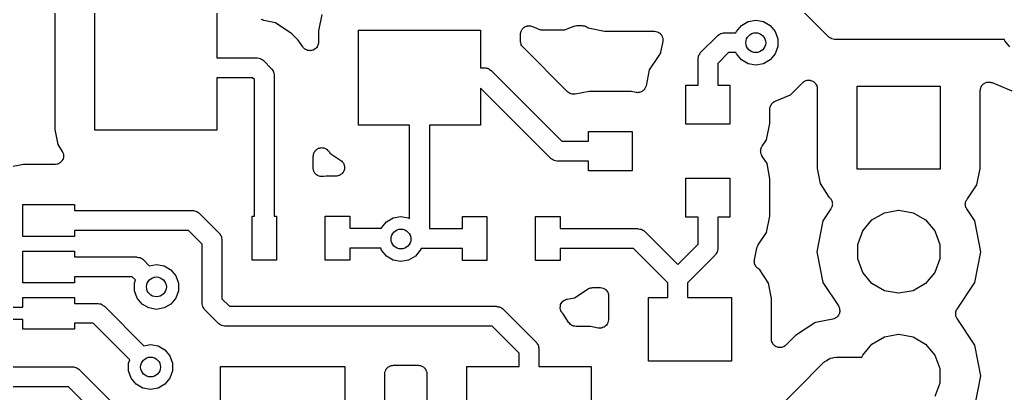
# Model space of a CAD drawing. Extents: x 91.8 to 190.7, y -114.3 to -59.5.
# Drawn here: x 107.16 to 127.39, y -82.39 to -74.74 of the extents above; entities that cross this region are included whole.
import ezdxf

# ---------------------------------------------------------------- set-up
doc = ezdxf.new("R2010")
doc.units = 0
doc.header["$MEASUREMENT"] = 0
doc.layers.add('BLACK', color=7, linetype='CONTINUOUS')

msp = doc.modelspace()

# ---------------------------------------------------------------- linework, layer by layer
at = {"layer": 'Black'}
for p, q in [((108.7, -77), (108.7, -74.45)), ((111.2, -74.45), (111.2, -75.5218)), ((123.726, -75.0837), (123.096, -74.4537)), ((107.881, -74.4676), (107.881, -76.9836)), ((113.349, -74.6327), (113.281, -74.9676)), ((112.134, -74.7438), (112.107, -74.734)), ((112.16, -74.7542), (112.134, -74.7438)), ((112.398, -74.8013), (112.16, -74.7542)), ((112.737, -75.0279), (112.398, -74.8013)), ((118.546, -74.8641), (118.572, -74.8584)), ((118.572, -74.8584), (118.576, -74.8589)), ((118.576, -74.8589), (118.58, -74.8582)), ((118.58, -74.8582), (118.683, -74.8582)), ((118.683, -74.8582), (118.705, -74.862)), ((118.705, -74.862), (118.727, -74.8637)), ((121.843, -74.9805), (121.945, -74.8584)), ((121.945, -74.8584), (122.083, -74.7787)), ((122.083, -74.7787), (122.24, -74.7511)), ((122.24, -74.7511), (122.397, -74.7787)), ((122.397, -74.7787), (122.535, -74.8584)), ((122.535, -74.8584), (122.637, -74.9805)), ((112.867, -75.1584), (112.737, -75.0279)), ((113.281, -74.9676), (113.281, -75.1991)), ((114.1, -76.9), (114.1, -74.95)), ((114.1, -74.95), (116.6, -74.95)), ((116.6, -74.95), (116.6, -75.7218)), ((117.419, -75.0398), (117.422, -75.0208)), ((117.419, -75.1777), (117.419, -75.0398)), ((117.422, -75.0208), (117.423, -75.0016)), ((117.423, -75.0016), (117.428, -74.991)), ((117.428, -74.991), (117.43, -74.9797)), ((117.43, -74.9797), (117.439, -74.9631)), ((117.439, -74.9631), (117.447, -74.9453)), ((117.447, -74.9453), (117.454, -74.9369)), ((117.454, -74.9369), (117.46, -74.9269)), ((117.46, -74.9269), (117.475, -74.9146)), ((117.475, -74.9146), (117.488, -74.9004)), ((117.488, -74.9004), (117.498, -74.8951)), ((117.498, -74.8951), (117.507, -74.8878)), ((117.507, -74.8878), (117.525, -74.8812)), ((117.525, -74.8812), (117.542, -74.8723)), ((117.542, -74.8723), (117.553, -74.8708)), ((117.553, -74.8708), (117.564, -74.8669)), ((117.564, -74.8669), (117.583, -74.8669)), ((117.583, -74.8669), (117.602, -74.8644)), ((117.602, -74.8644), (117.614, -74.8669)), ((117.614, -74.8669), (117.625, -74.8669)), ((117.625, -74.8669), (117.643, -74.8735)), ((117.643, -74.8735), (117.662, -74.8777)), ((117.662, -74.8777), (117.829, -74.947)), ((117.829, -74.947), (118.329, -74.9474)), ((118.329, -74.9474), (118.513, -74.8715)), ((118.513, -74.8715), (118.516, -74.8707)), ((118.516, -74.8707), (118.52, -74.8688)), ((118.52, -74.8688), (118.546, -74.8641)), ((118.727, -74.8637), (118.735, -74.8673)), ((118.735, -74.8673), (118.743, -74.8688)), ((118.743, -74.8688), (118.762, -74.8798)), ((118.762, -74.8798), (118.782, -74.8888)), ((118.782, -74.8888), (118.808, -74.9063)), ((118.808, -74.9063), (119.143, -74.9741)), ((119.143, -74.9741), (120.161, -74.9741)), ((120.161, -74.9741), (120.163, -74.9744)), ((120.163, -74.9744), (120.165, -74.9742)), ((120.165, -74.9742), (120.193, -74.9797)), ((120.193, -74.9797), (120.221, -74.9847)), ((120.221, -74.9847), (120.223, -74.9857)), ((120.223, -74.9857), (120.225, -74.986)), ((120.225, -74.986), (120.249, -75.0009)), ((120.249, -75.0009), (120.274, -75.0152)), ((120.274, -75.0152), (120.275, -75.0167)), ((120.275, -75.0167), (120.277, -75.0177)), ((120.277, -75.0177), (120.295, -75.0399)), ((120.295, -75.0399), (120.313, -75.0619)), ((120.313, -75.0619), (120.314, -75.0637)), ((120.314, -75.0637), (120.315, -75.0652)), ((121.456, -75.0663), (121.464, -75.0612)), ((121.464, -75.0612), (121.469, -75.0543)), ((121.469, -75.0543), (121.492, -75.0411)), ((121.492, -75.0411), (121.514, -75.0258)), ((121.514, -75.0258), (121.523, -75.0235)), ((121.523, -75.0235), (121.531, -75.0191)), ((121.531, -75.0191), (121.557, -75.0144)), ((121.557, -75.0144), (121.582, -75.0076)), ((121.582, -75.0076), (121.591, -75.0084)), ((121.591, -75.0084), (121.6, -75.0068)), ((121.6, -75.0068), (121.833, -75.0068)), ((121.833, -75.0068), (121.843, -74.9805)), ((122.637, -74.9805), (122.692, -75.1303)), ((112.959, -75.2966), (112.867, -75.1584)), ((113.27, -75.2591), (113.265, -75.2674)), ((113.274, -75.2384), (113.27, -75.2591)), ((113.28, -75.2182), (113.274, -75.2384)), ((113.281, -75.1991), (113.279, -75.2086)), ((113.279, -75.2086), (113.28, -75.2182)), ((117.42, -75.1853), (117.419, -75.1777)), ((117.42, -75.193), (117.42, -75.1853)), ((117.426, -75.2151), (117.42, -75.193)), ((117.43, -75.2377), (117.426, -75.2151)), ((117.434, -75.2444), (117.43, -75.2377)), ((117.436, -75.2518), (117.434, -75.2444)), ((117.449, -75.2706), (117.436, -75.2518)), ((120.333, -75.1838), (120.29, -75.4004)), ((120.315, -75.0652), (120.324, -75.0923)), ((120.324, -75.0923), (120.334, -75.1191)), ((120.334, -75.1801), (120.333, -75.1819)), ((120.333, -75.1819), (120.333, -75.1838)), ((120.334, -75.1191), (120.334, -75.1211)), ((120.334, -75.1211), (120.334, -75.1229)), ((120.334, -75.1229), (120.334, -75.1515)), ((120.334, -75.1515), (120.334, -75.1801)), ((121.116, -75.4063), (121.456, -75.0663)), ((122.692, -75.1303), (122.692, -75.2897)), ((123.734, -75.0888), (123.726, -75.0837)), ((123.739, -75.0957), (123.734, -75.0888)), ((123.762, -75.1089), (123.739, -75.0957)), ((123.784, -75.1242), (123.762, -75.1089)), ((123.793, -75.1265), (123.784, -75.1242)), ((123.801, -75.1309), (123.793, -75.1265)), ((123.827, -75.1356), (123.801, -75.1309)), ((123.852, -75.1424), (123.827, -75.1356)), ((123.861, -75.1416), (123.852, -75.1424)), ((123.87, -75.1432), (123.861, -75.1416)), ((127.333, -75.1432), (123.87, -75.1432)), ((127.343, -75.1695), (127.333, -75.1432)), ((127.445, -75.2916), (127.343, -75.1695)), ((112.966, -75.3035), (112.959, -75.2966)), ((112.971, -75.3119), (112.966, -75.3035)), ((112.987, -75.3254), (112.971, -75.3119)), ((113.002, -75.3406), (112.987, -75.3254)), ((113.01, -75.3449), (113.002, -75.3406)), ((113.018, -75.3511), (113.01, -75.3449)), ((113.037, -75.3583), (113.018, -75.3511)), ((113.056, -75.3676), (113.037, -75.3583)), ((113.066, -75.3686), (113.056, -75.3676)), ((113.075, -75.3719), (113.066, -75.3686)), ((113.096, -75.3719), (113.075, -75.3719)), ((113.117, -75.3742), (113.096, -75.3719)), ((113.126, -75.3719), (113.117, -75.3742)), ((113.136, -75.3719), (113.126, -75.3719)), ((113.156, -75.3647), (113.136, -75.3719)), ((113.176, -75.3597), (113.156, -75.3647)), ((113.184, -75.3544), (113.176, -75.3597)), ((113.193, -75.3511), (113.184, -75.3544)), ((113.209, -75.3375), (113.193, -75.3511)), ((113.227, -75.3258), (113.209, -75.3375)), ((113.232, -75.3181), (113.227, -75.3258)), ((113.24, -75.3119), (113.232, -75.3181)), ((113.25, -75.2937), (113.24, -75.3119)), ((113.263, -75.2767), (113.25, -75.2937)), ((113.265, -75.2674), (113.263, -75.2767)), ((117.46, -75.2905), (117.449, -75.2706)), ((117.466, -75.2955), (117.46, -75.2905)), ((117.471, -75.3018), (117.466, -75.2955)), ((118.385, -76.2161), (117.471, -75.3018)), ((120.261, -75.4661), (120.259, -75.4694)), ((120.263, -75.4631), (120.261, -75.4661)), ((120.268, -75.4572), (120.263, -75.4631)), ((120.276, -75.4372), (120.268, -75.4572)), ((120.285, -75.4182), (120.276, -75.4372)), ((120.286, -75.4107), (120.285, -75.4182)), ((120.287, -75.4105), (120.286, -75.4107)), ((120.29, -75.4004), (120.287, -75.409)), ((120.287, -75.409), (120.287, -75.4093)), ((120.287, -75.4093), (120.287, -75.4105)), ((121.074, -75.4728), (121.076, -75.4641)), ((121.076, -75.4641), (121.091, -75.4424)), ((121.091, -75.4424), (121.104, -75.4194)), ((121.104, -75.4194), (121.111, -75.4136)), ((121.111, -75.4136), (121.116, -75.4063)), ((121.684, -75.4132), (121.463, -75.6342)), ((121.833, -75.4132), (121.684, -75.4132)), ((121.843, -75.4395), (121.833, -75.4132)), ((121.945, -75.5616), (121.843, -75.4395)), ((122.637, -75.4395), (122.535, -75.5616)), ((122.692, -75.2897), (122.637, -75.4395)), ((111.2, -75.5218), (112.015, -75.5218)), ((112.015, -75.5218), (112.024, -75.5234)), ((112.024, -75.5234), (112.033, -75.5226)), ((112.033, -75.5226), (112.058, -75.5294)), ((112.058, -75.5294), (112.084, -75.5341)), ((112.084, -75.5341), (112.092, -75.5385)), ((112.092, -75.5385), (112.101, -75.5408)), ((112.101, -75.5408), (112.123, -75.5561)), ((112.123, -75.5561), (112.146, -75.5693)), ((112.146, -75.5693), (112.151, -75.5762)), ((112.151, -75.5762), (112.159, -75.5813)), ((112.159, -75.5813), (112.314, -75.7363)), ((120.256, -75.4736), (120.059, -75.7627)), ((120.258, -75.4724), (120.256, -75.4736)), ((120.259, -75.4694), (120.258, -75.4724)), ((121.057, -75.55), (121.058, -75.5412)), ((121.057, -76.08), (121.057, -75.55)), ((121.058, -75.5323), (121.064, -75.5067)), ((121.058, -75.5412), (121.058, -75.5323)), ((121.064, -75.5067), (121.069, -75.4805)), ((121.069, -75.4805), (121.074, -75.4728)), ((121.463, -75.6342), (121.463, -76.08)), ((122.083, -75.6413), (121.945, -75.5616)), ((122.24, -75.6689), (122.083, -75.6413)), ((122.397, -75.6413), (122.24, -75.6689)), ((122.535, -75.5616), (122.397, -75.6413)), ((112.314, -75.7363), (112.319, -75.7436)), ((112.319, -75.7436), (112.326, -75.7494)), ((112.326, -75.7494), (112.339, -75.7724)), ((112.339, -75.7724), (112.354, -75.7941)), ((112.354, -75.7941), (112.356, -75.8028)), ((112.356, -75.8028), (112.361, -75.8105)), ((112.361, -75.8105), (112.366, -75.8367)), ((112.366, -75.8367), (112.372, -75.8623)), ((112.372, -75.8623), (112.372, -75.8712)), ((112.372, -75.8712), (112.373, -75.88)), ((116.6, -75.7218), (116.675, -75.7218)), ((116.675, -75.7218), (116.684, -75.7234)), ((116.684, -75.7234), (116.693, -75.7226)), ((116.693, -75.7226), (116.718, -75.7294)), ((116.718, -75.7294), (116.744, -75.7341)), ((116.744, -75.7341), (116.752, -75.7385)), ((116.752, -75.7385), (116.761, -75.7408)), ((116.761, -75.7408), (116.783, -75.7561)), ((116.783, -75.7561), (116.806, -75.7693)), ((116.806, -75.7693), (116.811, -75.7762)), ((116.811, -75.7762), (116.819, -75.7813)), ((116.819, -75.7813), (118.264, -77.2268)), ((120.059, -75.7627), (119.992, -76.0925)), ((111.931, -75.9282), (111.2, -75.9282)), ((111.2, -75.9282), (111.2, -77)), ((111.967, -75.9642), (111.931, -75.9282)), ((111.967, -78.76), (111.967, -75.9642)), ((112.373, -75.88), (112.373, -78.76)), ((122.951, -76.2764), (123.201, -76.0267)), ((123.201, -76.0267), (123.22, -76.0136)), ((123.22, -76.0136), (123.238, -75.9989)), ((123.238, -75.9989), (123.245, -75.9962)), ((123.245, -75.9962), (123.251, -75.9918)), ((123.251, -75.9918), (123.273, -75.9859)), ((123.273, -75.9859), (123.295, -75.978)), ((123.295, -75.978), (123.303, -75.978)), ((123.303, -75.978), (123.31, -75.976)), ((123.31, -75.976), (123.333, -75.978)), ((123.333, -75.978), (123.356, -75.978)), ((123.356, -75.978), (123.363, -75.9807)), ((123.363, -75.9807), (123.371, -75.9814)), ((123.371, -75.9814), (123.392, -75.9911)), ((123.392, -75.9911), (123.413, -75.9989)), ((123.413, -75.9989), (123.419, -76.0039)), ((123.419, -76.0039), (123.426, -76.0072)), ((123.426, -76.0072), (123.442, -76.0234)), ((123.442, -76.0234), (123.46, -76.0381)), ((123.46, -76.0381), (123.464, -76.0448)), ((123.464, -76.0448), (123.469, -76.0503)), ((123.469, -76.0503), (123.479, -76.0711)), ((123.479, -76.0711), (123.49, -76.0909)), ((126.88, -76.0773), (126.895, -76.0649)), ((126.895, -76.0649), (126.908, -76.0508)), ((126.908, -76.0508), (126.918, -76.0455)), ((126.918, -76.0455), (126.927, -76.0381)), ((126.927, -76.0381), (126.945, -76.0315)), ((126.945, -76.0315), (126.962, -76.0227)), ((126.962, -76.0227), (126.973, -76.0212)), ((126.973, -76.0212), (126.984, -76.0173)), ((126.984, -76.0173), (127.003, -76.0173)), ((127.003, -76.0173), (127.022, -76.0148)), ((127.022, -76.0148), (127.034, -76.0173)), ((127.034, -76.0173), (127.045, -76.0173)), ((127.045, -76.0173), (127.063, -76.0238)), ((127.063, -76.0238), (127.082, -76.028)), ((127.082, -76.028), (127.489, -76.197)), ((118.036, -77.5737), (116.6, -76.1374)), ((116.6, -76.1374), (116.6, -76.9)), ((118.404, -76.2298), (118.385, -76.2161)), ((118.423, -76.245), (118.404, -76.2298)), ((118.429, -76.2472), (118.423, -76.245)), ((118.435, -76.2511), (118.429, -76.2472)), ((118.458, -76.2573), (118.435, -76.2511)), ((118.48, -76.2652), (118.458, -76.2573)), ((118.487, -76.2651), (118.48, -76.2652)), ((118.494, -76.2669), (118.487, -76.2651)), ((118.517, -76.2648), (118.494, -76.2669)), ((118.541, -76.2645), (118.517, -76.2648)), ((118.826, -76.2109), (118.541, -76.2645)), ((119.692, -76.2109), (118.826, -76.2109)), ((119.785, -76.2297), (119.692, -76.2109)), ((119.8, -76.23), (119.785, -76.2297)), ((119.815, -76.2331), (119.8, -76.23)), ((119.831, -76.2308), (119.815, -76.2331)), ((119.846, -76.2312), (119.831, -76.2308)), ((119.861, -76.2263), (119.846, -76.2312)), ((119.876, -76.224), (119.861, -76.2263)), ((119.889, -76.2167), (119.876, -76.224)), ((119.904, -76.2118), (119.889, -76.2167)), ((119.916, -76.2022), (119.904, -76.2118)), ((119.929, -76.1949), (119.916, -76.2022)), ((119.939, -76.1834), (119.929, -76.1949)), ((119.951, -76.1738), (119.939, -76.1834)), ((119.959, -76.1607), (119.951, -76.1738)), ((119.97, -76.1492), (119.959, -76.1607)), ((119.975, -76.1349), (119.97, -76.1492)), ((119.983, -76.1218), (119.975, -76.1349)), ((119.986, -76.1068), (119.983, -76.1218)), ((119.992, -76.0925), (119.986, -76.1068)), ((120.81, -76.88), (120.81, -76.08)), ((120.81, -76.08), (121.057, -76.08)), ((121.463, -76.08), (121.71, -76.08)), ((121.71, -76.08), (121.71, -76.88)), ((122.638, -76.406), (122.951, -76.2764)), ((123.49, -76.0909), (123.492, -76.0985)), ((123.492, -76.0985), (123.495, -76.1056)), ((123.495, -76.1056), (123.497, -76.1284)), ((123.497, -76.1284), (123.501, -76.1509)), ((123.501, -76.1509), (123.501, -77.7836)), ((124.32, -77.8), (124.32, -76.1)), ((124.32, -76.1), (126.02, -76.1)), ((126.02, -76.1), (126.02, -77.8)), ((126.839, -76.1901), (126.842, -76.1712)), ((126.839, -77.7824), (126.839, -76.1901)), ((126.842, -76.1712), (126.843, -76.152)), ((126.843, -76.152), (126.848, -76.1414)), ((126.848, -76.1414), (126.85, -76.1301)), ((126.85, -76.1301), (126.859, -76.1134)), ((126.859, -76.1134), (126.867, -76.0957)), ((126.867, -76.0957), (126.874, -76.0872)), ((126.874, -76.0872), (126.88, -76.0773)), ((122.549, -76.487), (122.561, -76.4719)), ((122.561, -76.4719), (122.57, -76.4554)), ((122.57, -76.4554), (122.579, -76.4479)), ((122.579, -76.4479), (122.586, -76.4387)), ((122.586, -76.4387), (122.602, -76.4285)), ((122.602, -76.4285), (122.617, -76.4162)), ((122.617, -76.4162), (122.628, -76.4122)), ((122.628, -76.4122), (122.638, -76.406)), ((122.529, -76.5682), (122.531, -76.5568)), ((122.529, -76.8624), (122.529, -76.5682)), ((122.531, -76.5452), (122.536, -76.527)), ((122.531, -76.5568), (122.531, -76.5452)), ((122.536, -76.527), (122.54, -76.5082)), ((122.54, -76.5082), (122.546, -76.4981)), ((122.546, -76.4981), (122.549, -76.487)), ((121.71, -76.88), (120.81, -76.88)), ((122.461, -77.1973), (122.529, -76.8624)), ((107.881, -76.9836), (107.94, -77.2954)), ((111.2, -77), (108.7, -77)), ((115.147, -76.9), (114.1, -76.9)), ((115.147, -78.8102), (115.147, -76.9)), ((116.6, -76.9), (115.553, -76.9)), ((115.553, -76.9), (115.553, -79.0168)), ((118.81, -77.2268), (118.81, -77.03)), ((118.81, -77.03), (119.71, -77.03)), ((119.71, -77.03), (119.71, -77.83)), ((118.264, -77.2268), (118.81, -77.2268)), ((122.37, -77.3307), (122.461, -77.1973)), ((107.94, -77.2954), (108.03, -77.4354)), ((108.03, -77.4354), (108.031, -77.4394)), ((108.031, -77.4394), (108.034, -77.4426)), ((108.034, -77.4426), (108.043, -77.4674)), ((108.043, -77.4674), (108.053, -77.4916)), ((108.053, -77.4916), (108.053, -77.4959)), ((113.18, -77.4931), (113.184, -77.4739)), ((113.184, -77.4739), (113.189, -77.4642)), ((113.189, -77.4642), (113.193, -77.4536)), ((113.193, -77.4536), (113.204, -77.438)), ((113.204, -77.438), (113.214, -77.4211)), ((113.214, -77.4211), (113.223, -77.4139)), ((113.223, -77.4139), (113.23, -77.4051)), ((113.23, -77.4051), (113.246, -77.3945)), ((113.246, -77.3945), (113.261, -77.3819)), ((113.261, -77.3819), (113.271, -77.3781)), ((113.271, -77.3781), (113.281, -77.3721)), ((113.281, -77.3721), (113.3, -77.3678)), ((113.3, -77.3678), (113.318, -77.3611)), ((113.318, -77.3611), (113.329, -77.3611)), ((113.329, -77.3611), (113.34, -77.3586)), ((113.34, -77.3586), (113.36, -77.3611)), ((113.36, -77.3611), (113.379, -77.3611)), ((113.379, -77.3611), (113.39, -77.3649)), ((113.39, -77.3649), (113.401, -77.3663)), ((113.401, -77.3663), (113.418, -77.3752)), ((113.418, -77.3752), (113.436, -77.3819)), ((113.436, -77.3819), (113.445, -77.3891)), ((113.445, -77.3891), (113.455, -77.3942)), ((113.455, -77.3942), (113.468, -77.4085)), ((113.468, -77.4085), (113.483, -77.4211)), ((113.483, -77.4211), (113.489, -77.4308)), ((113.489, -77.4308), (113.496, -77.4389)), ((113.496, -77.4389), (113.515, -77.4687)), ((113.515, -77.4687), (113.738, -77.6205)), ((122.34, -77.447), (122.342, -77.4273)), ((122.343, -77.4575), (122.34, -77.447)), ((122.341, -77.4075), (122.344, -77.3971)), ((122.342, -77.4273), (122.341, -77.4075)), ((122.344, -77.4684), (122.343, -77.4575)), ((122.344, -77.3971), (122.345, -77.3862)), ((122.352, -77.4866), (122.344, -77.4684)), ((122.345, -77.3862), (122.353, -77.3682)), ((122.357, -77.5057), (122.352, -77.4866)), ((122.353, -77.3682), (122.359, -77.3493)), ((122.359, -77.3493), (122.366, -77.3406)), ((122.366, -77.3406), (122.37, -77.3307)), ((107.946, -77.6932), (107.942, -77.6953)), ((107.95, -77.6922), (107.946, -77.6932)), ((107.972, -77.678), (107.95, -77.6922)), ((107.995, -77.6648), (107.972, -77.678)), ((107.998, -77.6616), (107.995, -77.6648)), ((108.001, -77.6592), (107.998, -77.6616)), ((108.017, -77.6383), (108.001, -77.6592)), ((108.034, -77.6181), (108.017, -77.6383)), ((108.036, -77.6141), (108.034, -77.6181)), ((108.038, -77.6107), (108.036, -77.6141)), ((108.046, -77.5856), (108.038, -77.6107)), ((108.055, -77.5609), (108.046, -77.5856)), ((108.053, -77.4959), (108.055, -77.4999)), ((108.055, -77.4999), (108.055, -77.5262)), ((108.055, -77.5262), (108.056, -77.5525)), ((108.056, -77.5525), (108.055, -77.5566)), ((108.055, -77.5566), (108.055, -77.5609)), ((113.173, -77.5339), (113.175, -77.5229)), ((113.173, -77.7788), (113.173, -77.5339)), ((113.175, -77.5118), (113.18, -77.4931)), ((113.175, -77.5229), (113.175, -77.5118)), ((113.738, -77.6205), (113.744, -77.6266)), ((113.744, -77.6266), (113.751, -77.6309)), ((113.751, -77.6309), (113.766, -77.6478)), ((113.766, -77.6478), (113.781, -77.6631)), ((113.781, -77.6631), (113.785, -77.671)), ((113.785, -77.671), (113.791, -77.6776)), ((113.791, -77.6776), (113.798, -77.6982)), ((118.044, -77.5788), (118.036, -77.5737)), ((118.049, -77.5857), (118.044, -77.5788)), ((118.072, -77.5989), (118.049, -77.5857)), ((118.094, -77.6142), (118.072, -77.5989)), ((118.103, -77.6165), (118.094, -77.6142)), ((118.111, -77.6209), (118.103, -77.6165)), ((118.137, -77.6256), (118.111, -77.6209)), ((118.162, -77.6324), (118.137, -77.6256)), ((118.171, -77.6316), (118.162, -77.6324)), ((118.18, -77.6332), (118.171, -77.6316)), ((118.81, -77.6332), (118.18, -77.6332)), ((118.81, -77.83), (118.81, -77.6332)), ((122.363, -77.5145), (122.357, -77.5057)), ((122.367, -77.5246), (122.363, -77.5145)), ((122.47, -77.6846), (122.367, -77.5246)), ((122.529, -77.9964), (122.47, -77.6846)), ((107.236, -77.7059), (106.925, -77.7645)), ((107.882, -77.7059), (107.236, -77.7059)), ((107.886, -77.7051), (107.882, -77.7059)), ((107.891, -77.7057), (107.886, -77.7051)), ((107.916, -77.6999), (107.891, -77.7057)), ((107.942, -77.6953), (107.916, -77.6999)), ((113.173, -77.7798), (113.173, -77.7788)), ((113.173, -77.7808), (113.173, -77.7798)), ((113.179, -77.8098), (113.173, -77.7808)), ((113.184, -77.8388), (113.179, -77.8098)), ((113.184, -77.8397), (113.184, -77.8388)), ((113.184, -77.8407), (113.184, -77.8397)), ((113.199, -77.866), (113.184, -77.8407)), ((113.214, -77.8916), (113.199, -77.866)), ((113.215, -77.8923), (113.214, -77.8916)), ((113.216, -77.8931), (113.215, -77.8923)), ((113.238, -77.9118), (113.216, -77.8931)), ((113.757, -77.8931), (113.751, -77.8998)), ((113.764, -77.8881), (113.757, -77.8931)), ((113.776, -77.8699), (113.764, -77.8881)), ((113.791, -77.8531), (113.776, -77.8699)), ((113.794, -77.8449), (113.791, -77.8531)), ((113.798, -77.8377), (113.794, -77.8449)), ((113.798, -77.6982), (113.808, -77.718)), ((113.804, -77.8165), (113.798, -77.8377)), ((113.811, -77.7959), (113.804, -77.8165)), ((113.808, -77.718), (113.808, -77.7267)), ((113.808, -77.7267), (113.811, -77.7349)), ((113.811, -77.7349), (113.811, -77.7569)), ((113.811, -77.7569), (113.814, -77.7787)), ((113.814, -77.7787), (113.811, -77.7871)), ((113.811, -77.7871), (113.811, -77.7959)), ((119.71, -77.83), (118.81, -77.83)), ((123.501, -77.7836), (123.56, -78.0954)), ((126.02, -77.8), (124.32, -77.8)), ((126.771, -78.1173), (126.839, -77.7824)), ((113.261, -77.9308), (113.238, -77.9118)), ((113.262, -77.9311), (113.261, -77.9308)), ((113.263, -77.9318), (113.262, -77.9311)), ((113.291, -77.9416), (113.263, -77.9318)), ((113.318, -77.9516), (113.291, -77.9416)), ((113.319, -77.9516), (113.318, -77.9516)), ((113.32, -77.952), (113.319, -77.9516)), ((113.35, -77.9516), (113.32, -77.952)), ((113.379, -77.9516), (113.35, -77.9516)), ((113.38, -77.9513), (113.379, -77.9516)), ((113.381, -77.9513), (113.38, -77.9513)), ((113.436, -77.9409), (113.381, -77.9513)), ((113.639, -77.9409), (113.436, -77.9409)), ((113.647, -77.9394), (113.639, -77.9409)), ((113.656, -77.94), (113.647, -77.9394)), ((113.677, -77.9341), (113.656, -77.94)), ((113.699, -77.9303), (113.677, -77.9341)), ((113.706, -77.9259), (113.699, -77.9303)), ((113.715, -77.9236), (113.706, -77.9259)), ((113.732, -77.9108), (113.715, -77.9236)), ((113.751, -77.8998), (113.732, -77.9108)), ((120.81, -78.78), (120.81, -77.98)), ((120.81, -77.98), (121.71, -77.98)), ((121.71, -77.98), (121.71, -78.78)), ((122.529, -78.7624), (122.529, -77.9964)), ((123.56, -78.0954), (123.736, -78.3703)), ((126.576, -78.4035), (126.771, -78.1173)), ((123.736, -78.3703), (123.744, -78.3773)), ((123.744, -78.3773), (123.756, -78.3854)), ((123.756, -78.3854), (123.765, -78.3985)), ((123.765, -78.3985), (123.777, -78.4098)), ((123.777, -78.4098), (123.783, -78.4229)), ((123.783, -78.4229), (123.792, -78.4345)), ((123.792, -78.4345), (123.796, -78.4501)), ((123.796, -78.4501), (123.803, -78.4648)), ((123.803, -78.4648), (123.805, -78.4792)), ((123.805, -78.4792), (123.809, -78.493)), ((123.809, -78.493), (123.808, -78.5093)), ((126.534, -78.4971), (126.539, -78.4809)), ((126.535, -78.5109), (126.534, -78.4971)), ((126.539, -78.4809), (126.541, -78.4642)), ((126.541, -78.4642), (126.547, -78.4519)), ((126.547, -78.4519), (126.551, -78.4386)), ((126.551, -78.4386), (126.561, -78.425)), ((126.561, -78.425), (126.569, -78.41)), ((126.569, -78.41), (126.576, -78.4035)), ((107.22, -79.175), (107.22, -78.525)), ((107.22, -78.525), (108.28, -78.525)), ((108.28, -78.525), (108.28, -78.6468)), ((108.28, -78.6468), (110.7, -78.6468)), ((110.7, -78.6468), (110.709, -78.6484)), ((110.709, -78.6484), (110.718, -78.6476)), ((110.718, -78.6476), (110.743, -78.6544)), ((110.743, -78.6544), (110.769, -78.6591)), ((110.769, -78.6591), (110.777, -78.6635)), ((110.777, -78.6635), (110.786, -78.6658)), ((110.786, -78.6658), (110.808, -78.6811)), ((110.808, -78.6811), (110.831, -78.6943)), ((110.831, -78.6943), (110.836, -78.7012)), ((110.836, -78.7012), (110.844, -78.7063)), ((110.844, -78.7063), (111.244, -79.1063)), ((123.78, -78.6096), (123.613, -78.8599)), ((123.786, -78.5964), (123.78, -78.6096)), ((123.794, -78.5845), (123.786, -78.5964)), ((123.798, -78.5687), (123.794, -78.5845)), ((123.805, -78.5538), (123.798, -78.5687)), ((123.806, -78.5394), (123.805, -78.5538)), ((123.809, -78.5254), (123.806, -78.5394)), ((123.808, -78.5093), (123.809, -78.5254)), ((124.62, -78.8389), (124.876, -78.6913)), ((124.876, -78.6913), (125.167, -78.64)), ((125.167, -78.64), (125.173, -78.64)), ((125.173, -78.64), (125.464, -78.6913)), ((125.464, -78.6913), (125.72, -78.8389)), ((126.533, -78.5247), (126.535, -78.5109)), ((126.537, -78.5411), (126.533, -78.5247)), ((126.538, -78.5579), (126.537, -78.5411)), ((126.544, -78.5706), (126.538, -78.5579)), ((126.547, -78.5841), (126.544, -78.5706)), ((126.556, -78.5983), (126.547, -78.5841)), ((126.563, -78.6137), (126.556, -78.5983)), ((126.727, -78.8599), (126.563, -78.6137)), ((111.92, -79.66), (111.92, -78.76)), ((111.92, -78.76), (111.967, -78.76)), ((112.373, -78.76), (112.42, -78.76)), ((112.42, -78.76), (112.42, -79.66)), ((113.42, -79.66), (113.42, -78.76)), ((113.42, -78.76), (113.92, -78.76)), ((113.92, -78.76), (113.92, -79.0068)), ((114.573, -79.0005), (114.675, -78.8784)), ((114.675, -78.8784), (114.813, -78.7987)), ((114.813, -78.7987), (114.97, -78.7711)), ((114.97, -78.7711), (115.127, -78.7987)), ((115.127, -78.7987), (115.147, -78.8102)), ((116.23, -79.0168), (116.23, -78.77)), ((116.23, -78.77), (116.73, -78.77)), ((116.73, -78.77), (116.73, -79.67)), ((117.73, -79.67), (117.73, -78.77)), ((117.73, -78.77), (118.23, -78.77)), ((118.23, -78.77), (118.23, -79.0168)), ((121.057, -78.78), (120.81, -78.78)), ((121.057, -79.3358), (121.057, -78.78)), ((121.71, -78.78), (121.463, -78.78)), ((121.463, -78.78), (121.463, -79.42)), ((122.461, -79.0973), (122.529, -78.7624)), ((123.613, -78.8599), (123.488, -79.49)), ((124.431, -79.065), (124.62, -78.8389)), ((125.72, -78.8389), (125.909, -79.065)), ((126.852, -79.49), (126.727, -78.8599)), ((110.616, -79.0532), (108.28, -79.0532)), ((108.28, -79.0532), (108.28, -79.175)), ((110.897, -79.3342), (110.616, -79.0532)), ((111.244, -79.1063), (111.249, -79.1136)), ((113.92, -79.0068), (114.57, -79.0068)), ((114.57, -79.0068), (114.573, -79.0005)), ((115.553, -79.0168), (116.23, -79.0168)), ((118.23, -79.0168), (119.82, -79.0168)), ((119.82, -79.0168), (119.829, -79.0184)), ((119.829, -79.0184), (119.838, -79.0176)), ((119.838, -79.0176), (119.863, -79.0244)), ((119.863, -79.0244), (119.889, -79.0291)), ((119.889, -79.0291), (119.897, -79.0335)), ((119.897, -79.0335), (119.906, -79.0358)), ((119.906, -79.0358), (119.928, -79.0511)), ((119.928, -79.0511), (119.951, -79.0643)), ((119.951, -79.0643), (119.956, -79.0712)), ((119.956, -79.0712), (119.964, -79.0763)), ((119.964, -79.0763), (120.64, -79.7526)), ((122.288, -79.3512), (122.461, -79.0973)), ((124.33, -79.3424), (124.431, -79.065)), ((125.909, -79.065), (126.01, -79.3424)), ((108.28, -79.175), (107.22, -79.175)), ((111.249, -79.1136), (111.256, -79.1194)), ((111.256, -79.1194), (111.269, -79.1424)), ((111.269, -79.1424), (111.284, -79.1641)), ((111.284, -79.1641), (111.286, -79.1728)), ((111.286, -79.1728), (111.291, -79.1805)), ((111.291, -79.1805), (111.296, -79.2067)), ((111.296, -79.2067), (111.302, -79.2323)), ((111.302, -79.2323), (111.302, -79.2412)), ((111.302, -79.2412), (111.303, -79.25)), ((111.303, -79.25), (111.303, -80.4558)), ((107.22, -80.125), (107.22, -79.475)), ((107.22, -79.475), (108.28, -79.475)), ((108.28, -79.475), (108.28, -79.5968)), ((110.897, -80.54), (110.897, -79.3342)), ((114.556, -79.4132), (113.92, -79.4132)), ((113.92, -79.4132), (113.92, -79.66)), ((114.573, -79.4595), (114.556, -79.4132)), ((114.675, -79.5816), (114.573, -79.4595)), ((115.367, -79.4595), (115.265, -79.5816)), ((115.381, -79.4232), (115.367, -79.4595)), ((116.23, -79.4232), (115.381, -79.4232)), ((116.23, -79.67), (116.23, -79.4232)), ((119.736, -79.4232), (118.23, -79.4232)), ((118.23, -79.4232), (118.23, -79.67)), ((120.437, -80.1242), (119.736, -79.4232)), ((120.64, -79.7526), (121.057, -79.3358)), ((121.444, -79.5059), (121.429, -79.5276)), ((121.446, -79.4972), (121.444, -79.5059)), ((121.451, -79.4895), (121.446, -79.4972)), ((121.456, -79.4633), (121.451, -79.4895)), ((121.462, -79.4377), (121.456, -79.4633)), ((121.463, -79.42), (121.462, -79.4288)), ((121.462, -79.4288), (121.462, -79.4377)), ((122.213, -79.6558), (122.261, -79.416)), ((122.261, -79.416), (122.262, -79.4116)), ((122.262, -79.4116), (122.263, -79.4068)), ((122.263, -79.4068), (122.273, -79.3833)), ((122.273, -79.3833), (122.283, -79.3592)), ((122.283, -79.3592), (122.286, -79.3556)), ((122.286, -79.3556), (122.288, -79.3512)), ((123.488, -79.49), (123.613, -80.1201)), ((124.33, -79.6376), (124.33, -79.3424)), ((126.01, -79.3424), (126.01, -79.6376)), ((126.727, -80.1201), (126.852, -79.49)), ((108.28, -79.5968), (109.55, -79.5968)), ((109.55, -79.5968), (109.559, -79.5984)), ((109.559, -79.5984), (109.568, -79.5976)), ((109.568, -79.5976), (109.593, -79.6044)), ((109.593, -79.6044), (109.619, -79.6091)), ((109.619, -79.6091), (109.627, -79.6135)), ((109.627, -79.6135), (109.636, -79.6158)), ((109.636, -79.6158), (109.658, -79.6311)), ((109.658, -79.6311), (109.681, -79.6443)), ((109.681, -79.6443), (109.686, -79.6512)), ((109.686, -79.6512), (109.694, -79.6563)), ((109.694, -79.6563), (109.814, -79.7768)), ((112.42, -79.66), (111.92, -79.66)), ((113.92, -79.66), (113.42, -79.66)), ((114.813, -79.6613), (114.675, -79.5816)), ((114.97, -79.6889), (114.813, -79.6613)), ((115.127, -79.6613), (114.97, -79.6889)), ((115.265, -79.5816), (115.127, -79.6613)), ((116.73, -79.67), (116.23, -79.67)), ((118.23, -79.67), (117.73, -79.67)), ((121.404, -79.5637), (120.843, -80.1242)), ((121.409, -79.5564), (121.404, -79.5637)), ((121.416, -79.5506), (121.409, -79.5564)), ((121.429, -79.5276), (121.416, -79.5506)), ((122.21, -79.6768), (122.213, -79.6664)), ((122.212, -79.6967), (122.21, -79.6768)), ((122.212, -79.7167), (122.212, -79.6967)), ((122.215, -79.7268), (122.212, -79.7167)), ((122.213, -79.6664), (122.213, -79.6558)), ((124.431, -79.915), (124.33, -79.6376)), ((126.01, -79.6376), (125.909, -79.915)), ((109.814, -79.7768), (109.96, -79.7511)), ((109.96, -79.7511), (110.117, -79.7787)), ((110.117, -79.7787), (110.255, -79.8584)), ((110.255, -79.8584), (110.357, -79.9805)), ((122.216, -79.7374), (122.215, -79.7268)), ((122.225, -79.7555), (122.216, -79.7374)), ((122.231, -79.7745), (122.225, -79.7555)), ((122.238, -79.7828), (122.231, -79.7745)), ((122.242, -79.7924), (122.238, -79.7828)), ((122.257, -79.8064), (122.242, -79.7924)), ((122.269, -79.822), (122.257, -79.8064)), ((122.278, -79.8275), (122.269, -79.822)), ((122.286, -79.835), (122.278, -79.8275)), ((122.325, -79.8613), (122.286, -79.835)), ((122.5, -80.1346), (122.325, -79.8613)), ((124.62, -80.1411), (124.431, -79.915)), ((125.909, -79.915), (125.72, -80.1411)), ((109.466, -80.0032), (108.28, -80.0032)), ((108.28, -80.0032), (108.28, -80.125)), ((109.531, -80.0681), (109.466, -80.0032)), ((109.508, -80.1303), (109.531, -80.0681)), ((110.357, -79.9805), (110.412, -80.1303)), ((123.613, -80.1201), (123.933, -80.5985)), ((126.365, -80.6625), (126.727, -80.1201)), ((108.28, -80.125), (107.22, -80.125)), ((109.508, -80.2897), (109.508, -80.1303)), ((109.563, -80.4395), (109.508, -80.2897)), ((110.412, -80.2897), (110.357, -80.4395)), ((110.412, -80.1303), (110.412, -80.2897)), ((118.525, -80.4305), (118.804, -80.2511)), ((118.804, -80.2511), (118.822, -80.2436)), ((118.822, -80.2436), (118.839, -80.2338)), ((118.839, -80.2338), (118.85, -80.2318)), ((118.85, -80.2318), (118.86, -80.2275)), ((118.86, -80.2275), (118.88, -80.2266)), ((118.88, -80.2266), (118.899, -80.2232)), ((118.899, -80.2232), (119.052, -80.2232)), ((119.052, -80.2232), (119.054, -80.2236)), ((119.054, -80.2236), (119.056, -80.2233)), ((119.056, -80.2233), (119.084, -80.2289)), ((119.084, -80.2289), (119.112, -80.2338)), ((119.112, -80.2338), (119.114, -80.2349)), ((119.114, -80.2349), (119.116, -80.2354)), ((119.116, -80.2354), (119.14, -80.2501)), ((119.14, -80.2501), (119.165, -80.2643)), ((119.165, -80.2643), (119.166, -80.266)), ((119.166, -80.266), (119.168, -80.2672)), ((119.168, -80.2672), (119.186, -80.2893)), ((119.186, -80.2893), (119.204, -80.3109)), ((119.204, -80.3109), (119.204, -80.3131)), ((119.204, -80.3131), (119.206, -80.3148)), ((119.206, -80.3148), (119.215, -80.3416)), ((120.437, -80.43), (120.437, -80.1242)), ((120.843, -80.1242), (120.843, -80.43)), ((122.559, -80.4464), (122.5, -80.1346)), ((124.876, -80.2887), (124.62, -80.1411)), ((125.167, -80.34), (124.876, -80.2887)), ((125.464, -80.2887), (125.173, -80.34)), ((125.72, -80.1411), (125.464, -80.2887)), ((107.22, -80.623), (107.22, -80.425)), ((107.22, -80.425), (108.28, -80.425)), ((108.28, -80.425), (108.28, -80.5468)), ((109.665, -80.5616), (109.563, -80.4395)), ((110.357, -80.4395), (110.255, -80.5616)), ((111.303, -80.4558), (111.454, -80.6068)), ((118.264, -80.5304), (118.269, -80.5257)), ((118.269, -80.5257), (118.272, -80.5198)), ((118.272, -80.5198), (118.29, -80.5043)), ((118.29, -80.5043), (118.307, -80.4873)), ((118.307, -80.4873), (118.313, -80.4845)), ((118.313, -80.4845), (118.319, -80.4801)), ((118.319, -80.4801), (118.341, -80.4717)), ((118.341, -80.4717), (118.363, -80.4616)), ((118.363, -80.4616), (118.369, -80.461)), ((118.369, -80.461), (118.376, -80.4586)), ((118.376, -80.4586), (118.525, -80.4305)), ((119.215, -80.3416), (119.225, -80.3682)), ((119.224, -80.4335), (119.221, -80.4476)), ((119.221, -80.4476), (119.221, -80.8809)), ((119.225, -80.4292), (119.224, -80.4313)), ((119.224, -80.4313), (119.224, -80.4335)), ((119.225, -80.3682), (119.225, -80.3705)), ((119.225, -80.3705), (119.225, -80.3726)), ((119.225, -80.3726), (119.225, -80.4009)), ((119.225, -80.4009), (119.225, -80.4292)), ((120.04, -81.73), (120.04, -80.43)), ((120.04, -80.43), (120.437, -80.43)), ((120.843, -80.43), (121.74, -80.43)), ((121.74, -80.43), (121.74, -81.73)), ((122.559, -81.277), (122.559, -80.4464)), ((125.173, -80.34), (125.167, -80.34)), ((106.963, -80.623), (107.22, -80.623)), ((108.28, -80.5468), (108.75, -80.5468)), ((108.75, -80.5468), (108.759, -80.5484)), ((108.759, -80.5484), (108.768, -80.5476)), ((108.768, -80.5476), (108.793, -80.5544)), ((108.793, -80.5544), (108.819, -80.5591)), ((108.819, -80.5591), (108.827, -80.5635)), ((108.827, -80.5635), (108.836, -80.5658)), ((108.836, -80.5658), (108.858, -80.5811)), ((108.858, -80.5811), (108.881, -80.5943)), ((108.881, -80.5943), (108.886, -80.6012)), ((108.886, -80.6012), (108.894, -80.6063)), ((108.894, -80.6063), (109.703, -81.4153)), ((109.803, -80.6413), (109.665, -80.5616)), ((109.96, -80.6689), (109.803, -80.6413)), ((110.117, -80.6413), (109.96, -80.6689)), ((110.255, -80.5616), (110.117, -80.6413)), ((110.898, -80.5488), (110.897, -80.54)), ((110.898, -80.5577), (110.898, -80.5488)), ((110.904, -80.5833), (110.898, -80.5577)), ((110.909, -80.6095), (110.904, -80.5833)), ((110.914, -80.6172), (110.909, -80.6095)), ((110.916, -80.6259), (110.914, -80.6172)), ((110.931, -80.6476), (110.916, -80.6259)), ((110.944, -80.6706), (110.931, -80.6476)), ((110.951, -80.6764), (110.944, -80.6706)), ((110.956, -80.6837), (110.951, -80.6764)), ((111.226, -80.9537), (110.956, -80.6837)), ((111.454, -80.6068), (116.92, -80.6068)), ((116.92, -80.6068), (116.929, -80.6084)), ((116.929, -80.6084), (116.938, -80.6076)), ((116.938, -80.6076), (116.963, -80.6144)), ((116.963, -80.6144), (116.989, -80.6191)), ((116.989, -80.6191), (116.997, -80.6235)), ((116.997, -80.6235), (117.006, -80.6258)), ((117.006, -80.6258), (117.028, -80.6411)), ((117.028, -80.6411), (117.051, -80.6543)), ((117.051, -80.6543), (117.056, -80.6612)), ((117.056, -80.6612), (117.064, -80.6663)), ((117.064, -80.6663), (117.739, -81.3413)), ((118.233, -80.6331), (118.236, -80.6095)), ((118.234, -80.6397), (118.233, -80.6331)), ((118.233, -80.6464), (118.234, -80.6397)), ((118.239, -80.6695), (118.233, -80.6464)), ((118.236, -80.6095), (118.239, -80.5857)), ((118.239, -80.5857), (118.241, -80.5796)), ((118.244, -80.693), (118.239, -80.6695)), ((118.241, -80.5796), (118.242, -80.573)), ((118.242, -80.573), (118.254, -80.5521)), ((118.247, -80.6988), (118.244, -80.693)), ((118.249, -80.7053), (118.247, -80.6988)), ((118.263, -80.7249), (118.249, -80.7053)), ((118.254, -80.5521), (118.264, -80.5304)), ((118.275, -80.7455), (118.263, -80.7249)), ((123.933, -80.5985), (123.94, -80.616)), ((123.94, -80.616), (123.95, -80.6324)), ((123.95, -80.6324), (123.953, -80.6437)), ((123.953, -80.6437), (123.957, -80.6543)), ((123.961, -80.7151), (123.956, -80.7335)), ((123.957, -80.6543), (123.958, -80.6734)), ((123.958, -80.6734), (123.962, -80.6922)), ((123.962, -80.6922), (123.96, -80.7036)), ((123.96, -80.7036), (123.961, -80.7151)), ((126.339, -80.7298), (126.34, -80.7183)), ((126.34, -80.7183), (126.348, -80.7008)), ((126.348, -80.7008), (126.353, -80.6824)), ((126.353, -80.6824), (126.36, -80.6731)), ((126.36, -80.6731), (126.365, -80.6625)), ((107.22, -80.877), (106.91, -80.877)), ((107.22, -81.075), (107.22, -80.877)), ((118.28, -80.7497), (118.275, -80.7455)), ((118.284, -80.7552), (118.28, -80.7497)), ((118.292, -80.7634), (118.284, -80.7552)), ((118.412, -80.9429), (118.292, -80.7634)), ((119.215, -80.9131), (119.21, -80.9409)), ((119.221, -80.8853), (119.215, -80.9131)), ((119.221, -80.8809), (119.22, -80.8831)), ((119.22, -80.8831), (119.221, -80.8853)), ((123.821, -80.8682), (123.467, -80.9386)), ((123.839, -80.8612), (123.821, -80.8682)), ((123.857, -80.8567), (123.839, -80.8612)), ((123.867, -80.8502), (123.857, -80.8567)), ((123.878, -80.8461), (123.867, -80.8502)), ((123.892, -80.8334), (123.878, -80.8461)), ((123.908, -80.8228), (123.892, -80.8334)), ((123.915, -80.8135), (123.908, -80.8228)), ((123.924, -80.8059), (123.915, -80.8135)), ((123.933, -80.7891), (123.924, -80.8059)), ((123.944, -80.7736), (123.933, -80.7891)), ((123.947, -80.7626), (123.944, -80.7736)), ((123.953, -80.7524), (123.947, -80.7626)), ((123.956, -80.7335), (123.953, -80.7524)), ((126.336, -80.7409), (126.339, -80.7298)), ((126.337, -80.76), (126.336, -80.7409)), ((126.336, -80.7791), (126.337, -80.76)), ((126.339, -80.7902), (126.336, -80.7791)), ((126.34, -80.8017), (126.339, -80.7902)), ((126.348, -80.8192), (126.34, -80.8017)), ((126.353, -80.8376), (126.348, -80.8192)), ((126.36, -80.8469), (126.353, -80.8376)), ((126.365, -80.8575), (126.36, -80.8469)), ((126.727, -81.3999), (126.365, -80.8575)), ((108.28, -81.075), (107.22, -81.075)), ((108.666, -80.9532), (108.28, -80.9532)), ((108.28, -80.9532), (108.28, -81.075)), ((109.413, -81.7007), (108.666, -80.9532)), ((111.234, -80.9588), (111.226, -80.9537)), ((111.239, -80.9657), (111.234, -80.9588)), ((111.262, -80.9789), (111.239, -80.9657)), ((111.284, -80.9942), (111.262, -80.9789)), ((111.293, -80.9965), (111.284, -80.9942)), ((111.301, -81.0009), (111.293, -80.9965)), ((111.327, -81.0056), (111.301, -81.0009)), ((111.352, -81.0124), (111.327, -81.0056)), ((111.361, -81.0116), (111.352, -81.0124)), ((111.37, -81.0132), (111.361, -81.0116)), ((116.836, -81.0132), (111.37, -81.0132)), ((117.392, -81.5692), (116.836, -81.0132)), ((118.429, -80.9608), (118.412, -80.9429)), ((118.445, -80.9798), (118.429, -80.9608)), ((118.45, -80.9827), (118.445, -80.9798)), ((118.454, -80.9869), (118.45, -80.9827)), ((118.476, -80.9979), (118.454, -80.9869)), ((118.498, -81.0103), (118.476, -80.9979)), ((118.504, -81.0113), (118.498, -81.0103)), ((118.509, -81.0139), (118.504, -81.0113)), ((118.534, -81.0166), (118.509, -81.0139)), ((118.558, -81.0209), (118.534, -81.0166)), ((118.852, -81.0209), (118.558, -81.0209)), ((119.011, -81.0529), (118.852, -81.0209)), ((119.013, -81.053), (119.011, -81.0529)), ((119.015, -81.0537), (119.013, -81.053)), ((119.043, -81.0537), (119.015, -81.0537)), ((119.071, -81.0545), (119.043, -81.0537)), ((119.074, -81.0537), (119.071, -81.0545)), ((119.076, -81.0537), (119.074, -81.0537)), ((119.102, -81.0441), (119.076, -81.0537)), ((119.129, -81.0351), (119.102, -81.0441)), ((119.131, -81.0337), (119.129, -81.0351)), ((119.133, -81.0329), (119.131, -81.0337)), ((119.155, -81.0147), (119.133, -81.0329)), ((119.177, -80.9971), (119.155, -81.0147)), ((119.178, -80.9952), (119.177, -80.9971)), ((119.18, -80.9937), (119.178, -80.9952)), ((119.194, -80.9692), (119.18, -80.9937)), ((119.209, -80.9451), (119.194, -80.9692)), ((119.21, -80.9409), (119.209, -80.9429)), ((119.209, -80.9429), (119.209, -80.9451)), ((123.449, -80.9421), (123.053, -81.2071)), ((123.467, -80.9386), (123.449, -80.9421)), ((123.467, -80.9386), (123.467, -80.9386)), ((122.563, -81.2996), (122.559, -81.277)), ((122.565, -81.3224), (122.563, -81.2996)), ((122.568, -81.3294), (122.565, -81.3224)), ((122.57, -81.337), (122.568, -81.3294)), ((123.053, -81.2071), (122.859, -81.4011)), ((124.62, -81.3789), (124.876, -81.2313)), ((124.876, -81.2313), (125.167, -81.18)), ((125.167, -81.18), (125.173, -81.18)), ((125.173, -81.18), (125.464, -81.2313)), ((125.464, -81.2313), (125.72, -81.3789)), ((109.703, -81.4153), (109.84, -81.3911)), ((109.84, -81.3911), (109.997, -81.4187)), ((109.997, -81.4187), (110.135, -81.4984)), ((110.135, -81.4984), (110.237, -81.6205)), ((117.739, -81.3413), (117.744, -81.3486)), ((117.744, -81.3486), (117.751, -81.3544)), ((117.751, -81.3544), (117.764, -81.3774)), ((117.764, -81.3774), (117.779, -81.3991)), ((117.779, -81.3991), (117.781, -81.4078)), ((117.781, -81.4078), (117.786, -81.4155)), ((117.786, -81.4155), (117.791, -81.4417)), ((117.791, -81.4417), (117.797, -81.4673)), ((117.797, -81.4673), (117.797, -81.4762)), ((117.797, -81.4762), (117.798, -81.485)), ((117.798, -81.485), (117.798, -81.84)), ((122.581, -81.3569), (122.57, -81.337)), ((122.591, -81.3777), (122.581, -81.3569)), ((122.596, -81.3831), (122.591, -81.3777)), ((122.6, -81.3898), (122.596, -81.3831)), ((122.618, -81.4046), (122.6, -81.3898)), ((122.634, -81.4208), (122.618, -81.4046)), ((122.641, -81.424), (122.634, -81.4208)), ((122.647, -81.429), (122.641, -81.424)), ((122.668, -81.4368), (122.647, -81.429)), ((122.689, -81.4465), (122.668, -81.4368)), ((122.697, -81.4472), (122.689, -81.4465)), ((122.704, -81.4498), (122.697, -81.4472)), ((122.727, -81.4498), (122.704, -81.4498)), ((122.75, -81.4518), (122.727, -81.4498)), ((122.757, -81.4498), (122.75, -81.4518)), ((122.765, -81.4498), (122.757, -81.4498)), ((122.787, -81.442), (122.765, -81.4498)), ((122.809, -81.4361), (122.787, -81.442)), ((122.815, -81.4316), (122.809, -81.4361)), ((122.822, -81.429), (122.815, -81.4316)), ((122.84, -81.4143), (122.822, -81.429)), ((122.859, -81.4011), (122.84, -81.4143)), ((124.431, -81.605), (124.62, -81.3789)), ((125.72, -81.3789), (125.909, -81.605)), ((126.852, -82.03), (126.727, -81.3999)), ((109.388, -81.7703), (109.413, -81.7007)), ((110.237, -81.6205), (110.292, -81.7703)), ((117.392, -81.84), (117.392, -81.5692)), ((121.74, -81.73), (120.04, -81.73)), ((123.644, -81.751), (123.655, -81.7381)), ((123.655, -81.7381), (123.698, -81.7132)), ((123.698, -81.7132), (123.739, -81.6847)), ((123.739, -81.6847), (123.755, -81.6804)), ((123.755, -81.6804), (123.77, -81.672)), ((123.77, -81.672), (123.819, -81.6633)), ((123.819, -81.6633), (123.867, -81.6504)), ((123.867, -81.6504), (123.883, -81.6519)), ((123.883, -81.6519), (123.9, -81.649)), ((123.9, -81.649), (124.415, -81.649)), ((124.415, -81.649), (124.431, -81.605)), ((125.909, -81.605), (126.01, -81.8824)), ((106.104, -81.8468), (108.24, -81.8468)), ((108.24, -81.8468), (108.249, -81.8484)), ((108.249, -81.8484), (108.258, -81.8476)), ((108.258, -81.8476), (108.283, -81.8544)), ((108.283, -81.8544), (108.309, -81.8591)), ((108.309, -81.8591), (108.317, -81.8635)), ((108.317, -81.8635), (108.326, -81.8658)), ((108.326, -81.8658), (108.348, -81.8811)), ((108.348, -81.8811), (108.371, -81.8943)), ((108.371, -81.8943), (108.376, -81.9012)), ((108.376, -81.9012), (108.384, -81.9063)), ((108.384, -81.9063), (109.364, -82.8868)), ((109.388, -81.9297), (109.388, -81.7703)), ((109.443, -82.0795), (109.388, -81.9297)), ((110.292, -81.9297), (110.237, -82.0795)), ((110.292, -81.7703), (110.292, -81.9297)), ((111.27, -82.8868), (111.27, -81.84)), ((111.27, -81.84), (113.82, -81.84)), ((113.82, -81.84), (113.82, -84.34)), ((114.647, -81.9438), (114.65, -81.9287)), ((114.65, -81.9287), (114.657, -81.9154)), ((114.657, -81.9154), (114.663, -81.9009)), ((114.663, -81.9009), (114.672, -81.8892)), ((114.672, -81.8892), (114.68, -81.8759)), ((114.68, -81.8759), (114.692, -81.866)), ((114.692, -81.866), (114.702, -81.8543)), ((114.702, -81.8543), (114.715, -81.8466)), ((114.715, -81.8466), (114.727, -81.8367)), ((114.727, -81.8367), (114.741, -81.8315)), ((114.741, -81.8315), (114.755, -81.8238)), ((114.755, -81.8238), (114.77, -81.8211)), ((114.77, -81.8211), (114.784, -81.8159)), ((114.784, -81.8159), (114.799, -81.8159)), ((114.799, -81.8159), (114.815, -81.8132)), ((114.815, -81.8132), (115.325, -81.8132)), ((115.325, -81.8132), (115.341, -81.8159)), ((115.341, -81.8159), (115.356, -81.8159)), ((115.356, -81.8159), (115.37, -81.8211)), ((115.37, -81.8211), (115.385, -81.8238)), ((115.385, -81.8238), (115.399, -81.8315)), ((115.399, -81.8315), (115.413, -81.8367)), ((115.413, -81.8367), (115.425, -81.8466)), ((115.425, -81.8466), (115.438, -81.8543)), ((115.438, -81.8543), (115.448, -81.866)), ((115.448, -81.866), (115.46, -81.8759)), ((115.46, -81.8759), (115.468, -81.8892)), ((115.468, -81.8892), (115.477, -81.9009)), ((115.477, -81.9009), (115.483, -81.9154)), ((115.483, -81.9154), (115.49, -81.9287)), ((115.49, -81.9287), (115.493, -81.9438)), ((116.32, -84.34), (116.32, -81.84)), ((116.32, -81.84), (117.392, -81.84)), ((117.798, -81.84), (118.87, -81.84)), ((118.87, -81.84), (118.87, -84.34)), ((122.371, -83.0206), (123.631, -81.7606)), ((123.631, -81.7606), (123.644, -81.751)), ((126.01, -81.8824), (126.01, -82.1776)), ((109.545, -82.2016), (109.443, -82.0795)), ((110.237, -82.0795), (110.135, -82.2016)), ((114.639, -81.9887), (114.642, -81.9736)), ((114.639, -84.3224), (114.639, -81.9887)), ((114.642, -81.9582), (114.647, -81.9438)), ((114.642, -81.9736), (114.642, -81.9582)), ((115.493, -81.9438), (115.498, -81.9582)), ((115.498, -81.9582), (115.498, -81.9736)), ((115.498, -81.9736), (115.501, -81.9887)), ((115.501, -81.9887), (115.501, -84.3236)), ((126.727, -82.6601), (126.852, -82.03)), ((108.156, -82.2532), (106.02, -82.2532)), ((109.136, -83.2337), (108.156, -82.2532)), ((109.683, -82.2813), (109.545, -82.2016)), ((109.84, -82.3089), (109.683, -82.2813)), ((109.997, -82.2813), (109.84, -82.3089)), ((110.135, -82.2016), (109.997, -82.2813)), ((126.01, -82.1776), (125.909, -82.455))]:
    msp.add_line(p, q, dxfattribs=at)
for centre in [(122.24, -75.21), (114.97, -79.23), (109.96, -80.21), (109.84, -81.85)]:
    msp.add_circle(centre, 0.2032, dxfattribs=at)

doc.saveas('drawing.dxf')
